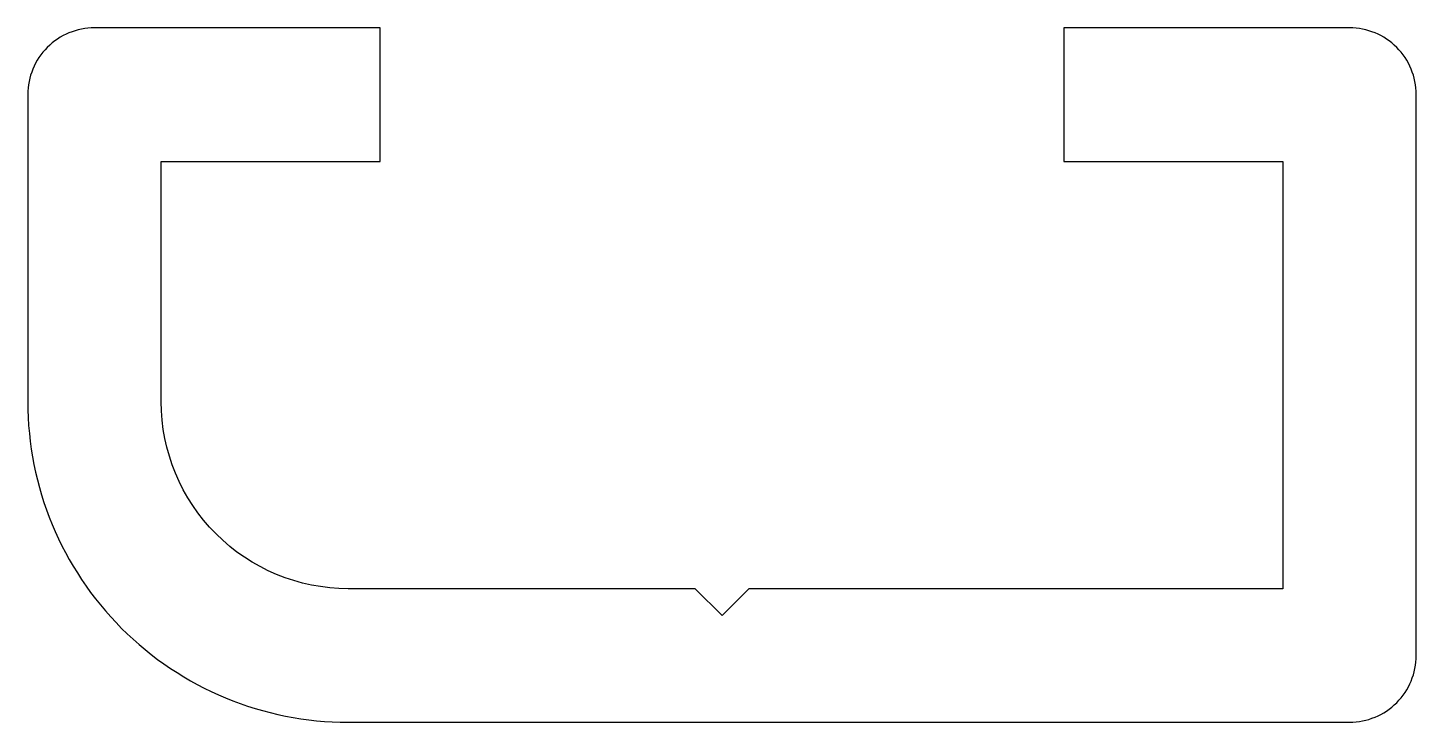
# Model space of a CAD drawing. Extents: x 250.4 to 276.4, y 249.2 to 262.2.
import ezdxf

# ---------------------------------------------------------------- set-up
doc = ezdxf.new("R2010")
doc.units = 0
doc.layers.add('ANA', color=220, linetype='CONTINUOUS')

msp = doc.modelspace()

# ---------------------------------------------------------------- linework, layer by layer
at = {"layer": 'ANA'}
msp.add_lwpolyline([(262.909, 251.657), (256.409, 251.657, -0.414214), (252.909, 255.157), (252.909, 259.657), (257.009, 259.657), (257.009, 262.157), (251.659, 262.157, 0.414214), (250.409, 260.907), (250.409, 255.157, 0.414214), (256.409, 249.157), (275.159, 249.157, 0.414214), (276.409, 250.407), (276.409, 260.907, 0.414214), (275.159, 262.157), (269.809, 262.157), (269.809, 259.657), (273.909, 259.657), (273.909, 251.657), (263.909, 251.657), (263.409, 251.157)], format="xyb", close=True, dxfattribs=at)

doc.saveas('drawing.dxf')
